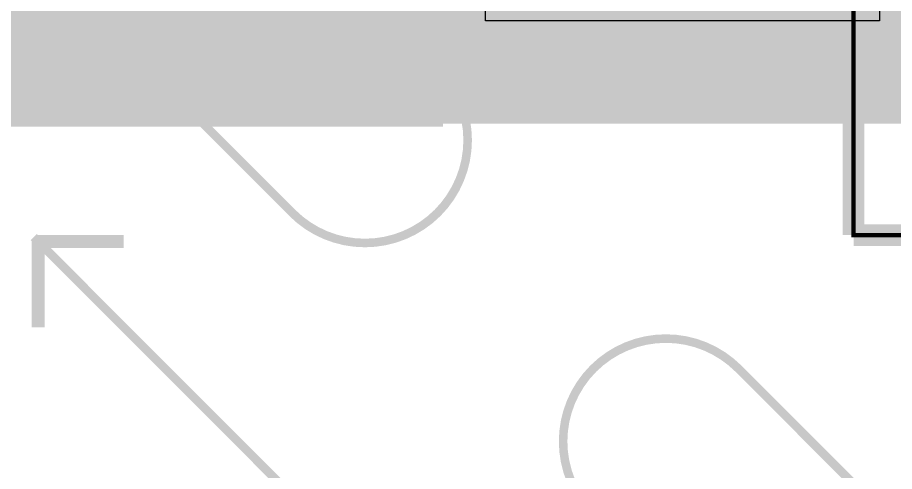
# Model space of a CAD drawing. Header units: millimetres. Extents: x -3 to 238, y -92 to 6.
# Drawn here: x 78.49 to 88.73, y -15.21 to -9.91 of the extents above; entities that cross this region are included whole.
import ezdxf

# ---------------------------------------------------------------- set-up
doc = ezdxf.new("R2010")
doc.units = ezdxf.units.MM
doc.header["$MEASUREMENT"] = 0
for name, color, linetype, true_color in [('Bottom-Layer', 7, 'Continuous', 0x0000ff), ('Bottom-Silkscreen-Layer', 7, 'Continuous', 0x66cc33), ('Bottom-Solder-Mask-Layer', 7, 'Continuous', 0xaa00ff), ('Component-Shape-Layer', 7, 'Continuous', 0x00cccc), ('Document-Layer', 7, 'Continuous', 0xffffff), ('Top-Layer', 7, 'Continuous', 0xff0000)]:
    doc.layers.add(name, color=color, linetype=linetype, true_color=true_color)

msp = doc.modelspace()

# ---------------------------------------------------------------- hatches: boundary and pattern name
at = {"layer": 'Bottom-Solder-Mask-Layer'}
msp.add_hatch(color=256, dxfattribs=at).paths.add_polyline_path([(88.552, -7.049), (88.552, -9.951), (83.95, -9.951), (83.95, -7.049)])

# ---------------------------------------------------------------- linework, layer by layer
at = {"layer": 'Bottom-Layer', "const_width": 1.5}
for points in [[(85.205, -8.686), (83.454, -10.437)], [(83.454, -10.437), (72.914, -10.437)]]:
    msp.add_lwpolyline(points, dxfattribs=at)
at = {"layer": 'Bottom-Silkscreen-Layer', "const_width": 0.254}
for points in [[(88.25, -10.131), (88.25, -12.45)], [(88.25, -10.131), (88.25, -12.45)], [(88.25, -12.45), (90.65, -12.45)], [(88.25, -12.45), (90.65, -12.45)]]:
    msp.add_lwpolyline(points, dxfattribs=at)
at = {"layer": 'Bottom-Solder-Mask-Layer'}
msp.add_lwpolyline([(88.552, -7.049), (88.552, -9.951), (83.95, -9.951), (83.95, -7.049)], close=True, dxfattribs=at)
at = {"layer": 'Component-Shape-Layer', "const_width": 0.0508}
msp.add_lwpolyline([(90.65, -4.55), (90.65, -3.8), (97.05, -3.8), (97.05, -13.2), (90.65, -13.2), (90.65, -12.45), (88.25, -12.45), (88.25, -4.55)], close=True, dxfattribs=at)
msp.add_lwpolyline([(90.65, -4.55), (90.65, -3.8), (97.05, -3.8), (97.05, -13.2), (90.65, -13.2), (90.65, -12.45), (88.25, -12.45), (88.25, -4.55)], close=True, dxfattribs=at)
at = {"layer": 'Document-Layer', "const_width": 0.1}
for points in [[(74.552, -5.049), (81.694, -12.191, 1), (83.391, -10.494), (76.249, -3.351, 1)], [(93.694, -24.191, 1), (95.391, -22.494), (86.906, -14.009, 1), (85.209, -15.706)]]:
    msp.add_lwpolyline(points, format="xyb", close=True, dxfattribs=at)
at = {"layer": 'Document-Layer'}
for points, const_width in [([(76.2, -10), (95.25, -10)], 0.15), ([(76.2, -10), (95.25, -10)], 0.15), ([(78.675, -12.474), (92.774, -26.574)], 0.1), ([(78.725, -12.525), (79.725, -12.525)], 0.15), ([(78.725, -13.525), (78.725, -12.525)], 0.15), ([(78.725, -12.525), (79.725, -12.525)], 0.15), ([(78.725, -13.525), (78.725, -12.525)], 0.15)]:
    msp.add_lwpolyline(points, dxfattribs=dict(at, const_width=const_width))
at = {"layer": 'Top-Layer', "const_width": 1.5}
msp.add_lwpolyline([(68.949, -10.401), (115.978, -10.401)], dxfattribs=at)

doc.saveas('drawing.dxf')
